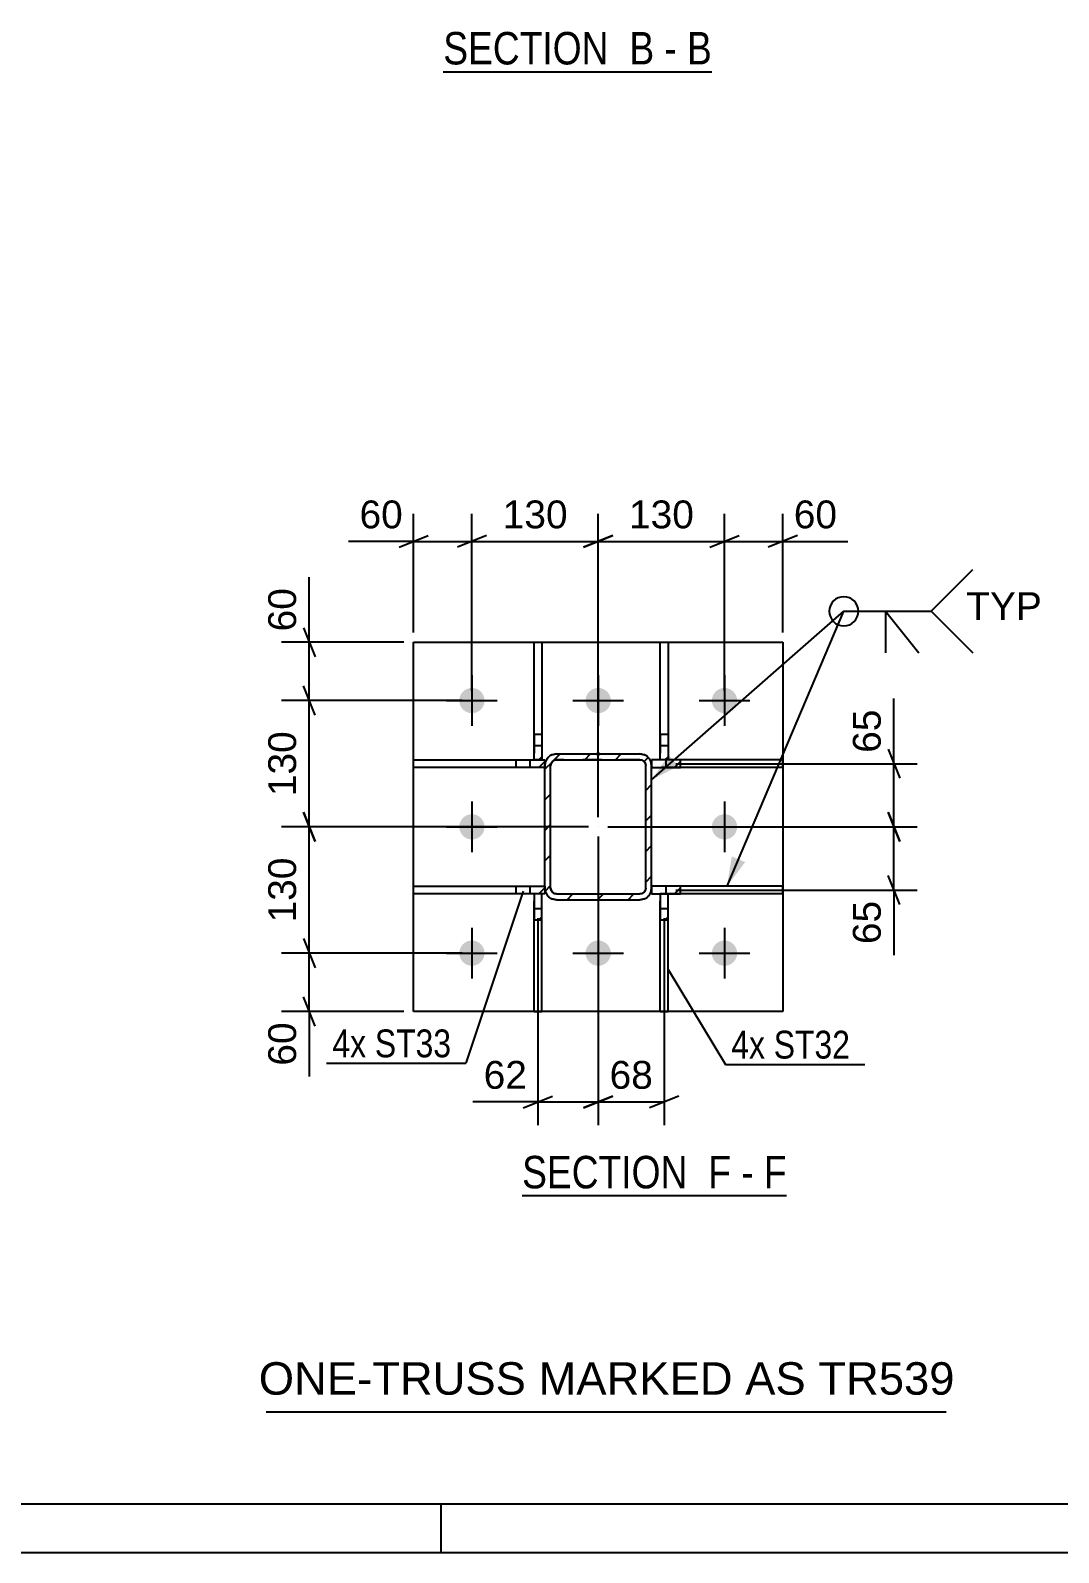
# Model space of a CAD drawing. Header units: millimetres. Extents: x -68 to 773, y -404 to 190.
# Drawn here: x 311.1 to 416.9, y -404.4 to -247.7 of the extents above; entities that cross this region are included whole.
import ezdxf

# ---------------------------------------------------------------- set-up
doc = ezdxf.new("R2010")
doc.units = ezdxf.units.MM
doc.linetypes.add('DXK_LINE_DOT2', pattern=[3.9198, 1.9599, -1.9599])
doc.linetypes.add('DXK_LINE_DOT3', pattern=[5.9187, 2.979, -0.9799, 0.9799, -0.9799])
doc.styles.add('Arial', font='ARIAL.TTF', dxfattribs={"height": 0.2})
doc.styles.add('Arial Narrow', font='ARIALN.TTF', dxfattribs={"height": 0.2})

# ---------------------------------------------------------------- blocks, each defined once
blk = doc.blocks.new('Unknown-318892922-1115')
at = {"color": 5, "linetype": 'Continuous'}
for p, q in [((-62.65, -399.36), (768.35, -399.36)), ((353.35, -404.36), (353.35, -399.36)), ((-67.65, -404.36), (773.35, -404.36))]:
    blk.add_line(p, q, dxfattribs=at)
blk = doc.blocks.new('Unknown-318892922-15 - 1231')
at = {"color": 6, "linetype": 'Continuous'}
blk.add_line((361.7, -367.62), (388.92, -367.62), dxfattribs=at)
at = {"color": 0, "linetype": 'Continuous'}
for points in [[(379.81, -366.87), (379.81, -363.37), (361.7, -363.37), (361.7, -366.87)], [(383.2, -366.87), (383.2, -363.37), (380.86, -363.37), (380.86, -366.87)], [(385.53, -366.87), (385.53, -363.37), (384.25, -363.37), (384.25, -366.87)], [(388.92, -366.87), (388.92, -363.37), (386.58, -363.37), (386.58, -366.87)]]:
    blk.add_wipeout(points, dxfattribs=at)
at = {"color": 7, "linetype": 'Continuous', "style": 'Arial Narrow'}
for s, p in [('SECTION ', (361.7, -366.87)), ('F', (380.86, -366.87)), ('F', (386.58, -366.87)), ('-', (384.25, -366.87))]:
    blk.add_text(s, height=3.34, dxfattribs=at).set_placement(p)
blk = doc.blocks.new('Unknown-318892922-17 - 2316')
at = {"color": 6, "linetype": 'Continuous'}
blk.add_line((353.58, -251.93), (381.23, -251.93), dxfattribs=at)
at = {"color": 0, "linetype": 'Continuous'}
for points in [[(371.69, -251.18), (371.69, -247.68), (353.58, -247.68), (353.58, -251.18)], [(375.29, -251.18), (375.29, -247.68), (372.74, -247.68), (372.74, -251.18)], [(377.62, -251.18), (377.62, -247.68), (376.34, -247.68), (376.34, -251.18)], [(381.23, -251.18), (381.23, -247.68), (378.67, -247.68), (378.67, -251.18)]]:
    blk.add_wipeout(points, dxfattribs=at)
at = {"color": 7, "linetype": 'Continuous', "style": 'Arial Narrow'}
for s, p in [('SECTION ', (353.58, -251.18)), ('B', (372.74, -251.18)), ('B', (378.67, -251.18)), ('-', (376.34, -251.18))]:
    blk.add_text(s, height=3.34, dxfattribs=at).set_placement(p)
blk = doc.blocks.new('Part-318892922-1308 - 1231')
at = {"color": 2, "linetype": 'Continuous'}
for p, q in [((350.53, -348.66), (350.53, -310.66)), ((350.53, -310.66), (388.53, -310.66)), ((388.53, -310.66), (388.53, -348.66)), ((388.53, -348.66), (350.53, -348.66))]:
    blk.add_line(p, q, dxfattribs=at)
blk = doc.blocks.new('Part-318892922-1418 - 1231')
at = {"linetype": 'Continuous'}
h = blk.add_hatch(dxfattribs=at)
h.set_pattern_fill('', scale=0.7, style=0, pattern_type=0)
h.set_pattern_definition([(45, (362.9162, -320.1145), (-1.5715, 1.5715), [])])
h.paths.add_polyline_path([(363.72, -320.11), (362.92, -320.11), (362.92, -322.77), (363.72, -322.77)])
at = {"color": 2, "linetype": 'Continuous'}
for p, q in [((362.92, -320.11), (362.92, -310.66)), ((362.92, -310.66), (363.72, -310.66)), ((363.72, -310.66), (363.72, -320.11)), ((362.92, -322.77), (362.92, -320.11)), ((362.92, -320.11), (363.72, -320.11)), ((363.72, -320.11), (363.72, -322.77)), ((363.72, -322.77), (362.92, -322.77))]:
    blk.add_line(p, q, dxfattribs=at)
at = {"color": 7, "linetype": 'DXK_LINE_DOT2'}
for p, q in [((362.92, -320.11), (362.92, -322.77)), ((363.72, -320.11), (363.72, -322.77)), ((362.92, -321.27), (363.72, -321.27)), ((363.72, -322.77), (362.92, -322.77))]:
    blk.add_line(p, q, dxfattribs=at)
blk = doc.blocks.new('Part-318892922-1265 - 1231')
at = {"linetype": 'Continuous'}
h = blk.add_hatch(dxfattribs=at)
h.set_pattern_fill('', scale=0.7, style=0, pattern_type=0)
h.set_pattern_definition([(45, (374.6797, -322.5154), (-1.57154, 1.57154), [])])
h.paths.add_polyline_path([(374.94, -322.9), (374.68, -322.52), (374.29, -322.26), (373.83, -322.16), (365.23, -322.16), (364.77, -322.26), (364.38, -322.52), (364.12, -322.9), (364.03, -323.36), (364.03, -335.96), (364.12, -336.42), (364.38, -336.81), (364.77, -337.07), (365.23, -337.16), (373.83, -337.16), (374.29, -337.07), (374.68, -336.81), (374.94, -336.42), (375.03, -335.96), (375.03, -323.36)])
h.paths.add_polyline_path([(374.43, -335.96), (374.39, -336.19), (374.26, -336.39), (374.06, -336.52), (373.83, -336.56), (365.23, -336.56), (365, -336.52), (364.81, -336.39), (364.68, -336.19), (364.63, -335.96), (364.63, -323.36), (364.68, -323.13), (364.81, -322.94), (365, -322.81), (365.23, -322.76), (373.83, -322.76), (374.06, -322.81), (374.26, -322.94), (374.39, -323.13), (374.43, -323.36)])
blk.add_hatch(color=246, dxfattribs=at).paths.add_polyline_path([(369.53, -322.26, -1), (369.53, -322.06, -1)])
at = {"color": 7, "linetype": 'DXK_LINE_DOT2'}
for p, q in [((364.77, -322.26), (365.23, -322.16)), ((365.23, -322.16), (373.83, -322.16)), ((373.83, -322.16), (374.29, -322.26)), ((364.03, -323.36), (364.12, -322.9)), ((364.03, -335.96), (364.03, -323.36)), ((364.68, -323.13), (364.63, -323.36)), ((364.63, -335.96), (364.63, -323.36)), ((364.81, -322.94), (364.68, -323.13)), ((365, -322.81), (364.81, -322.94)), ((365.23, -322.76), (365, -322.81)), ((373.83, -322.76), (365.23, -322.76)), ((374.06, -322.81), (373.83, -322.76)), ((374.26, -322.94), (374.06, -322.81)), ((374.39, -323.13), (374.26, -322.94)), ((374.43, -323.36), (374.39, -323.13)), ((374.43, -335.96), (374.43, -323.36)), ((374.94, -322.9), (375.03, -323.36)), ((375.03, -335.96), (375.03, -323.36)), ((364.12, -336.42), (364.03, -335.96)), ((364.63, -335.96), (364.68, -336.19)), ((364.68, -336.19), (364.81, -336.39)), ((364.81, -336.39), (365, -336.52)), ((365, -336.52), (365.23, -336.56)), ((365.23, -336.56), (373.83, -336.56)), ((373.83, -336.56), (374.06, -336.52)), ((374.06, -336.52), (374.26, -336.39)), ((374.26, -336.39), (374.39, -336.19)), ((374.39, -336.19), (374.43, -335.96)), ((375.03, -335.96), (374.94, -336.42)), ((365.23, -337.16), (364.77, -337.07)), ((365.23, -337.16), (373.83, -337.16)), ((374.29, -337.07), (373.83, -337.16))]:
    blk.add_line(p, q, dxfattribs=at)
at = {"color": 2, "linetype": 'Continuous'}
for p, q in [((365.23, -322.16), (364.77, -322.26)), ((365.23, -322.16), (373.83, -322.16)), ((374.29, -322.26), (373.83, -322.16)), ((364.12, -322.9), (364.03, -323.36)), ((364.03, -335.96), (364.03, -323.36)), ((364.63, -323.36), (364.68, -323.13)), ((364.63, -335.96), (364.63, -323.36)), ((364.68, -323.13), (364.81, -322.94)), ((364.81, -322.94), (365, -322.81)), ((365, -322.81), (365.23, -322.76)), ((365.23, -322.76), (373.83, -322.76)), ((373.83, -322.76), (374.06, -322.81)), ((374.06, -322.81), (374.26, -322.94)), ((374.26, -322.94), (374.39, -323.13)), ((374.39, -323.13), (374.43, -323.36)), ((374.43, -335.96), (374.43, -323.36)), ((375.03, -323.36), (374.94, -322.9)), ((375.03, -335.96), (375.03, -323.36)), ((364.03, -335.96), (364.12, -336.42)), ((364.68, -336.19), (364.63, -335.96)), ((364.81, -336.39), (364.68, -336.19)), ((365, -336.52), (364.81, -336.39)), ((365.23, -336.56), (365, -336.52)), ((365.23, -336.56), (373.83, -336.56)), ((374.06, -336.52), (373.83, -336.56)), ((374.26, -336.39), (374.06, -336.52)), ((374.39, -336.19), (374.26, -336.39)), ((374.43, -335.96), (374.39, -336.19)), ((374.94, -336.42), (375.03, -335.96)), ((364.77, -337.07), (365.23, -337.16)), ((365.23, -337.16), (373.83, -337.16)), ((373.83, -337.16), (374.29, -337.07))]:
    blk.add_line(p, q, dxfattribs=at)
at = {"color": 246, "linetype": 'DXK_LINE_DOT2'}
blk.add_line((369.53, -322.16), (369.53, -322.16), dxfattribs=at)
at = {"color": 7, "linetype": 'DXK_LINE_DOT3'}
blk.add_line((369.53, -329.66), (369.53, -329.66), dxfattribs=at)
at = {"color": 246, "linetype": 'Continuous'}
blk.add_circle((369.53, -322.16), 0.1, dxfattribs=at)
at = {"color": 7, "linetype": 'DXK_LINE_DOT2'}
for centre, start, end in [((365.23, -323.36), 112.5, 157.5), ((373.83, -323.36), 22.5, 67.5), ((365.23, -335.96), 202.5, 247.5), ((373.83, -335.96), 292.5, 337.5)]:
    blk.add_arc(centre, 1.2, start, end, dxfattribs=at)
at = {"color": 2, "linetype": 'Continuous'}
for centre, start, end in [((365.23, -323.36), 112.5, 157.5), ((373.83, -323.36), 22.5, 67.5), ((365.23, -335.96), 202.5, 247.5), ((373.83, -335.96), 292.5, 337.5)]:
    blk.add_arc(centre, 1.2, start, end, dxfattribs=at)
blk = doc.blocks.new('Bolt-318892922-1336 - 1231')
at = {"linetype": 'Continuous'}
for points in [[(357.83, -316.66, -1), (355.23, -316.66, -1)], [(370.83, -316.66, -1), (368.23, -316.66, -1)], [(383.83, -316.66, -1), (381.23, -316.66, -1)], [(357.83, -329.66, -1), (355.23, -329.66, -1)], [(383.83, -329.66, -1), (381.23, -329.66, -1)], [(357.83, -342.66, -1), (355.23, -342.66, -1)], [(370.83, -342.66, -1), (368.23, -342.66, -1)], [(383.83, -342.66, -1), (381.23, -342.66, -1)]]:
    blk.add_hatch(color=1, dxfattribs=at).paths.add_polyline_path(points)
at = {"color": 1, "linetype": 'Continuous'}
for p, q in [((356.53, -314.06), (356.53, -319.26)), ((369.53, -314.06), (369.53, -319.26)), ((382.53, -314.06), (382.53, -319.26)), ((353.93, -316.66), (359.13, -316.66)), ((366.93, -316.66), (372.13, -316.66)), ((379.93, -316.66), (385.13, -316.66)), ((356.53, -327.06), (356.53, -332.26)), ((382.53, -327.06), (382.53, -332.26)), ((353.93, -329.66), (359.13, -329.66)), ((379.93, -329.66), (385.13, -329.66)), ((356.53, -340.06), (356.53, -345.26)), ((369.53, -340.06), (369.53, -345.26)), ((382.53, -340.06), (382.53, -345.26)), ((353.93, -342.66), (359.13, -342.66)), ((366.93, -342.66), (372.13, -342.66)), ((379.93, -342.66), (385.13, -342.66))]:
    blk.add_line(p, q, dxfattribs=at)
blk = doc.blocks.new('Part-318892922-1413 - 1231')
at = {"linetype": 'Continuous'}
h = blk.add_hatch(dxfattribs=at)
h.set_pattern_fill('', scale=0.7, style=0, pattern_type=0)
h.set_pattern_definition([(45, (375.915, -336.5717), (-1.5715, 1.5715), [])])
h.paths.add_polyline_path([(376.72, -336.57), (375.92, -336.57), (375.92, -339.22), (376.72, -339.22)])
at = {"color": 7, "linetype": 'DXK_LINE_DOT2'}
for p, q in [((375.92, -339.22), (375.92, -336.57)), ((376.72, -336.57), (375.92, -336.57)), ((376.72, -339.22), (376.72, -336.57)), ((375.92, -338.07), (376.72, -338.07))]:
    blk.add_line(p, q, dxfattribs=at)
at = {"color": 2, "linetype": 'Continuous'}
for p, q in [((376.72, -336.57), (375.92, -336.57)), ((375.92, -336.57), (375.92, -339.22)), ((376.72, -339.22), (376.72, -336.57)), ((375.92, -348.66), (375.92, -339.22)), ((375.92, -339.22), (376.72, -339.22)), ((376.72, -348.66), (376.72, -339.22)), ((375.92, -348.66), (376.72, -348.66))]:
    blk.add_line(p, q, dxfattribs=at)
blk = doc.blocks.new('Part-318892922-1423 - 1231')
at = {"linetype": 'Continuous'}
h = blk.add_hatch(dxfattribs=at)
h.set_pattern_fill('', scale=0.7, style=0, pattern_type=0)
h.set_pattern_definition([(45, (375.9157, -320.1145), (-1.5715, 1.5715), [])])
h.paths.add_polyline_path([(376.72, -320.11), (375.92, -320.11), (375.92, -322.77), (376.72, -322.77)])
at = {"color": 2, "linetype": 'Continuous'}
for p, q in [((375.92, -320.11), (375.92, -310.66)), ((375.92, -310.66), (376.72, -310.66)), ((376.72, -310.66), (376.72, -320.11)), ((375.92, -322.77), (375.92, -320.11)), ((375.92, -320.11), (376.72, -320.11)), ((376.72, -320.11), (376.72, -322.77)), ((376.72, -322.77), (375.92, -322.77))]:
    blk.add_line(p, q, dxfattribs=at)
at = {"color": 7, "linetype": 'DXK_LINE_DOT2'}
for p, q in [((375.92, -320.11), (375.92, -322.77)), ((376.72, -320.11), (376.72, -322.77)), ((375.92, -321.27), (376.72, -321.27)), ((376.72, -322.77), (375.92, -322.77))]:
    blk.add_line(p, q, dxfattribs=at)
blk = doc.blocks.new('Part-318892922-1438 - 1231')
at = {"linetype": 'Continuous'}
h = blk.add_hatch(dxfattribs=at)
h.set_pattern_fill('', scale=0.7, style=0, pattern_type=0)
h.set_pattern_definition([(45, (361.07, -335.7612), (-1.5715, 1.5715), [])])
h.paths.add_polyline_path([(364.03, -335.76), (361.07, -335.76), (361.07, -336.56), (364.03, -336.56)])
at = {"color": 2, "linetype": 'Continuous'}
for p, q in [((350.53, -336.56), (350.53, -335.76)), ((350.53, -335.76), (361.07, -335.76)), ((361.07, -336.56), (350.53, -336.56)), ((361.07, -335.76), (364.03, -335.76)), ((361.07, -336.56), (361.07, -335.76)), ((364.03, -336.56), (361.07, -336.56)), ((364.03, -335.76), (364.03, -336.56))]:
    blk.add_line(p, q, dxfattribs=at)
at = {"color": 7, "linetype": 'DXK_LINE_DOT2'}
for p, q in [((361.07, -335.76), (364.03, -335.76)), ((364.03, -336.56), (361.07, -336.56)), ((362.53, -336.56), (362.53, -335.76)), ((364.03, -335.76), (364.03, -336.56))]:
    blk.add_line(p, q, dxfattribs=at)
blk = doc.blocks.new('Part-318892922-1443 - 1231')
at = {"linetype": 'Continuous'}
h = blk.add_hatch(dxfattribs=at)
h.set_pattern_fill('', scale=0.7, style=0, pattern_type=0)
h.set_pattern_definition([(45, (361.07, -322.7612), (-1.5715, 1.5715), [])])
h.paths.add_polyline_path([(364.03, -322.76), (361.07, -322.76), (361.07, -323.56), (364.03, -323.56)])
at = {"color": 2, "linetype": 'Continuous'}
for p, q in [((350.53, -323.56), (350.53, -322.76)), ((350.53, -322.76), (361.07, -322.76)), ((361.07, -323.56), (350.53, -323.56)), ((361.07, -322.76), (364.03, -322.76)), ((361.07, -323.56), (361.07, -322.76)), ((364.03, -323.56), (361.07, -323.56)), ((364.03, -322.76), (364.03, -323.56))]:
    blk.add_line(p, q, dxfattribs=at)
at = {"color": 7, "linetype": 'DXK_LINE_DOT2'}
for p, q in [((361.07, -322.76), (364.03, -322.76)), ((364.03, -323.56), (361.07, -323.56)), ((362.53, -323.56), (362.53, -322.76)), ((364.03, -322.76), (364.03, -323.56))]:
    blk.add_line(p, q, dxfattribs=at)
blk = doc.blocks.new('Part-318892922-1448 - 1231')
at = {"linetype": 'Continuous'}
h = blk.add_hatch(dxfattribs=at)
h.set_pattern_fill('', scale=0.7, style=0, pattern_type=0)
h.set_pattern_definition([(45, (375.032, -335.7613), (-1.5715, 1.5715), [])])
h.paths.add_polyline_path([(377.99, -335.76), (375.03, -335.76), (375.03, -336.56), (377.99, -336.56)])
at = {"color": 7, "linetype": 'DXK_LINE_DOT2'}
for p, q in [((375.03, -336.56), (375.03, -335.76)), ((377.99, -335.76), (375.03, -335.76)), ((377.99, -336.56), (375.03, -336.56)), ((376.53, -336.56), (376.53, -335.76))]:
    blk.add_line(p, q, dxfattribs=at)
at = {"color": 2, "linetype": 'Continuous'}
for p, q in [((377.99, -335.76), (375.03, -335.76)), ((375.03, -335.76), (375.03, -336.56)), ((375.03, -336.56), (377.99, -336.56)), ((388.53, -335.76), (377.99, -335.76)), ((377.99, -336.56), (377.99, -335.76)), ((388.53, -336.56), (377.99, -336.56)), ((388.53, -336.56), (388.53, -335.76))]:
    blk.add_line(p, q, dxfattribs=at)
blk = doc.blocks.new('Part-318892922-1470 - 1231')
at = {"linetype": 'Continuous'}
h = blk.add_hatch(dxfattribs=at)
h.set_pattern_fill('', scale=0.7, style=0, pattern_type=0)
h.set_pattern_definition([(45, (362.9156, -336.5717), (-1.5715, 1.5715), [])])
h.paths.add_polyline_path([(363.72, -336.57), (362.92, -336.57), (362.92, -339.22), (363.72, -339.22)])
at = {"color": 7, "linetype": 'DXK_LINE_DOT2'}
for p, q in [((362.92, -339.22), (362.92, -336.57)), ((363.72, -336.57), (362.92, -336.57)), ((363.72, -339.22), (363.72, -336.57)), ((362.92, -338.07), (363.72, -338.07))]:
    blk.add_line(p, q, dxfattribs=at)
at = {"color": 2, "linetype": 'Continuous'}
for p, q in [((363.72, -336.57), (362.92, -336.57)), ((362.92, -336.57), (362.92, -339.22)), ((363.72, -339.22), (363.72, -336.57)), ((362.92, -348.66), (362.92, -339.22)), ((362.92, -339.22), (363.72, -339.22)), ((363.72, -348.66), (363.72, -339.22)), ((362.92, -348.66), (363.72, -348.66))]:
    blk.add_line(p, q, dxfattribs=at)
blk = doc.blocks.new('Part-318892922-1499 - 1231')
at = {"linetype": 'Continuous'}
h = blk.add_hatch(dxfattribs=at)
h.set_pattern_fill('', scale=0.7, style=0, pattern_type=0)
h.set_pattern_definition([(45, (375.032, -322.7613), (-1.5715, 1.5715), [])])
h.paths.add_polyline_path([(377.99, -322.76), (375.03, -322.76), (375.03, -323.56), (377.99, -323.56)])
at = {"color": 7, "linetype": 'DXK_LINE_DOT2'}
for p, q in [((375.03, -323.56), (375.03, -322.76)), ((377.99, -322.76), (375.03, -322.76)), ((377.99, -323.56), (375.03, -323.56)), ((376.53, -323.56), (376.53, -322.76))]:
    blk.add_line(p, q, dxfattribs=at)
at = {"color": 2, "linetype": 'Continuous'}
for p, q in [((377.99, -322.76), (375.03, -322.76)), ((375.03, -322.76), (375.03, -323.56)), ((375.03, -323.56), (377.99, -323.56)), ((388.53, -322.76), (377.99, -322.76)), ((377.99, -323.56), (377.99, -322.76)), ((388.53, -323.56), (377.99, -323.56)), ((388.53, -323.56), (388.53, -322.76))]:
    blk.add_line(p, q, dxfattribs=at)
blk = doc.blocks.new('StraightDimension-318892922-1583 - 1231')
at = {"color": 7, "linetype": 'Continuous'}
for p, q in [((339.18, -341.16), (340.38, -344.16)), ((355.53, -342.66), (336.93, -342.66)), ((339.78, -348.66), (339.78, -342.66)), ((340.38, -350.16), (339.18, -347.16)), ((349.53, -348.66), (336.93, -348.66))]:
    blk.add_line(p, q, dxfattribs=at)
at = {"color": 0}
blk.add_wipeout([(339.03, -349.19), (334.83, -349.19), (334.83, -354.84), (339.03, -354.84)], dxfattribs=at)
at = {"color": 7, "linetype": 'Continuous'}
blk.add_line((339.78, -348.66), (339.78, -355.36), dxfattribs=at)
blk.add_line((339.78, -348.66), (339.78, -355.36), dxfattribs=at)
at = {"color": 3, "style": 'Arial'}
blk.add_text('60', height=2.865, rotation=90.0002, dxfattribs=at).set_placement((338.43, -354.24))
blk = doc.blocks.new('StraightDimension-318892922-1610 - 1231')
at = {"color": 7, "linetype": 'Continuous'}
for p, q in [((340.38, -318.16), (339.18, -315.16)), ((355.53, -316.66), (336.93, -316.66)), ((339.78, -329.66), (339.78, -316.66)), ((339.18, -328.16), (340.38, -331.16)), ((368.53, -329.66), (336.93, -329.66))]:
    blk.add_line(p, q, dxfattribs=at)
at = {"color": 0}
blk.add_wipeout([(339.03, -319.23), (334.83, -319.23), (334.83, -327.1), (339.03, -327.1)], dxfattribs=at)
at = {"color": 3, "style": 'Arial'}
blk.add_text('130', height=2.865, rotation=90.0002, dxfattribs=at).set_placement((338.43, -326.5))
blk = doc.blocks.new('StraightDimension-318892922-1570 - 1231')
at = {"color": 7, "linetype": 'Continuous'}
for p, q in [((399.36, -321.66), (400.56, -324.66)), ((377.53, -323.16), (402.36, -323.16)), ((399.96, -329.66), (399.96, -323.16)), ((400.56, -331.16), (399.36, -328.16)), ((370.53, -329.66), (402.36, -329.66))]:
    blk.add_line(p, q, dxfattribs=at)
at = {"color": 0}
blk.add_wipeout([(399.21, -316.99), (395.01, -316.99), (395.01, -322.64), (399.21, -322.64)], dxfattribs=at)
at = {"color": 7, "linetype": 'Continuous'}
blk.add_line((399.96, -323.16), (399.96, -316.46), dxfattribs=at)
blk.add_line((399.96, -323.16), (399.96, -316.46), dxfattribs=at)
at = {"color": 3, "style": 'Arial'}
blk.add_text('65', height=2.865, rotation=90.0002, dxfattribs=at).set_placement((398.61, -322.04))
blk = doc.blocks.new('StraightDimension-318892922-1626 - 1231')
at = {"color": 7, "linetype": 'Continuous'}
for p, q in [((339.18, -309.16), (340.38, -312.16)), ((349.53, -310.66), (336.93, -310.66)), ((339.78, -316.66), (339.78, -310.66)), ((340.38, -318.16), (339.18, -315.16)), ((355.53, -316.66), (336.93, -316.66))]:
    blk.add_line(p, q, dxfattribs=at)
at = {"color": 0}
blk.add_wipeout([(339.03, -304.49), (334.83, -304.49), (334.83, -310.14), (339.03, -310.14)], dxfattribs=at)
at = {"color": 7, "linetype": 'Continuous'}
blk.add_line((339.78, -310.66), (339.78, -303.97), dxfattribs=at)
blk.add_line((339.78, -310.66), (339.78, -303.97), dxfattribs=at)
at = {"color": 3, "style": 'Arial'}
blk.add_text('60', height=2.865, rotation=90.0002, dxfattribs=at).set_placement((338.43, -309.54))
blk = doc.blocks.new('StraightDimension-318892922-1637 - 1231')
at = {"color": 7, "linetype": 'Continuous'}
for p, q in [((382.53, -315.66), (382.53, -297.43)), ((388.53, -309.66), (388.53, -297.43)), ((381.03, -300.88), (384.03, -299.68)), ((382.53, -300.28), (388.53, -300.28)), ((390.03, -299.68), (387.03, -300.88))]:
    blk.add_line(p, q, dxfattribs=at)
at = {"color": 0}
blk.add_wipeout([(394.7, -299.53), (394.7, -295.33), (389.06, -295.33), (389.06, -299.53)], dxfattribs=at)
at = {"color": 7, "linetype": 'Continuous'}
blk.add_line((388.53, -300.28), (395.23, -300.28), dxfattribs=at)
blk.add_line((388.53, -300.28), (395.23, -300.28), dxfattribs=at)
at = {"color": 3, "style": 'Arial'}
blk.add_text('60', height=2.865, dxfattribs=at).set_placement((389.66, -298.93))
blk = doc.blocks.new('StraightDimension-318892922-1520 - 1231')
at = {"color": 7, "linetype": 'Continuous'}
for p, q in [((369.53, -330.66), (369.53, -360.37)), ((363.32, -339.07), (363.32, -360.37)), ((361.82, -358.57), (364.82, -357.37)), ((363.32, -357.97), (369.53, -357.97)), ((371.03, -357.37), (368.03, -358.57))]:
    blk.add_line(p, q, dxfattribs=at)
at = {"color": 0}
blk.add_wipeout([(362.79, -357.22), (362.79, -353.02), (357.14, -353.02), (357.14, -357.22)], dxfattribs=at)
at = {"color": 7, "linetype": 'Continuous'}
blk.add_line((363.32, -357.97), (356.62, -357.97), dxfattribs=at)
blk.add_line((363.32, -357.97), (356.62, -357.97), dxfattribs=at)
at = {"color": 3, "style": 'Arial'}
blk.add_text('62', height=2.865, dxfattribs=at).set_placement((357.74, -356.62))
blk = doc.blocks.new('StraightDimension-318892922-1543 - 1231')
at = {"color": 7, "linetype": 'Continuous'}
for p, q in [((369.53, -330.66), (369.53, -360.37)), ((376.32, -339.07), (376.32, -360.37)), ((368.03, -358.57), (371.03, -357.37)), ((369.53, -357.97), (376.32, -357.97)), ((377.82, -357.37), (374.82, -358.57))]:
    blk.add_line(p, q, dxfattribs=at)
at = {"color": 0}
blk.add_wipeout([(375.75, -357.22), (375.75, -353.02), (370.1, -353.02), (370.1, -357.22)], dxfattribs=at)
at = {"color": 3, "style": 'Arial'}
blk.add_text('68', height=2.865, dxfattribs=at).set_placement((370.7, -356.62))
blk = doc.blocks.new('StraightDimension-318892922-1556 - 1231')
at = {"color": 7, "linetype": 'Continuous'}
for p, q in [((399.36, -328.16), (400.56, -331.16)), ((370.53, -329.66), (402.36, -329.66)), ((399.96, -336.16), (399.96, -329.66)), ((400.56, -337.66), (399.36, -334.66)), ((377.53, -336.16), (402.36, -336.16))]:
    blk.add_line(p, q, dxfattribs=at)
at = {"color": 0}
blk.add_wipeout([(399.21, -336.69), (395.01, -336.69), (395.01, -342.33), (399.21, -342.33)], dxfattribs=at)
at = {"color": 7, "linetype": 'Continuous'}
blk.add_line((399.96, -336.16), (399.96, -342.86), dxfattribs=at)
blk.add_line((399.96, -336.16), (399.96, -342.86), dxfattribs=at)
at = {"color": 3, "style": 'Arial'}
blk.add_text('65', height=2.865, rotation=90.0002, dxfattribs=at).set_placement((398.61, -341.73))
blk = doc.blocks.new('StraightDimension-318892922-1594 - 1231')
at = {"color": 7, "linetype": 'Continuous'}
for p, q in [((340.38, -331.16), (339.18, -328.16)), ((368.53, -329.66), (336.93, -329.66)), ((339.78, -342.66), (339.78, -329.66)), ((339.18, -341.16), (340.38, -344.16)), ((355.53, -342.66), (336.93, -342.66))]:
    blk.add_line(p, q, dxfattribs=at)
at = {"color": 0}
blk.add_wipeout([(339.03, -332.23), (334.83, -332.23), (334.83, -340.1), (339.03, -340.1)], dxfattribs=at)
at = {"color": 3, "style": 'Arial'}
blk.add_text('130', height=2.865, rotation=90.0002, dxfattribs=at).set_placement((338.43, -339.5))
blk = doc.blocks.new('StraightDimension-318892922-1648 - 1231')
at = {"color": 7, "linetype": 'Continuous'}
for p, q in [((369.53, -328.66), (369.53, -297.43)), ((382.53, -315.66), (382.53, -297.43)), ((371.03, -299.68), (368.03, -300.88)), ((369.53, -300.28), (382.53, -300.28)), ((381.03, -300.88), (384.03, -299.68))]:
    blk.add_line(p, q, dxfattribs=at)
at = {"color": 0}
blk.add_wipeout([(379.97, -299.53), (379.97, -295.33), (372.1, -295.33), (372.1, -299.53)], dxfattribs=at)
at = {"color": 3, "style": 'Arial'}
blk.add_text('130', height=2.865, dxfattribs=at).set_placement((372.7, -298.93))
blk = doc.blocks.new('StraightDimension-318892922-1664 - 1231')
at = {"color": 7, "linetype": 'Continuous'}
for p, q in [((356.53, -315.66), (356.53, -297.43)), ((369.53, -328.66), (369.53, -297.43)), ((358.03, -299.68), (355.03, -300.88)), ((356.53, -300.28), (369.53, -300.28)), ((368.03, -300.88), (371.03, -299.68))]:
    blk.add_line(p, q, dxfattribs=at)
at = {"color": 0}
blk.add_wipeout([(366.97, -299.53), (366.97, -295.33), (359.1, -295.33), (359.1, -299.53)], dxfattribs=at)
at = {"color": 3, "style": 'Arial'}
blk.add_text('130', height=2.865, dxfattribs=at).set_placement((359.7, -298.93))
blk = doc.blocks.new('StraightDimension-318892922-1680 - 1231')
at = {"color": 7, "linetype": 'Continuous'}
for p, q in [((350.53, -309.66), (350.53, -297.43)), ((356.53, -315.66), (356.53, -297.43)), ((349.03, -300.88), (352.03, -299.68)), ((350.53, -300.28), (356.53, -300.28)), ((358.03, -299.68), (355.03, -300.88))]:
    blk.add_line(p, q, dxfattribs=at)
at = {"color": 0}
blk.add_wipeout([(350.01, -299.53), (350.01, -295.33), (344.36, -295.33), (344.36, -299.53)], dxfattribs=at)
at = {"color": 7, "linetype": 'Continuous'}
blk.add_line((350.53, -300.28), (343.83, -300.28), dxfattribs=at)
blk.add_line((350.53, -300.28), (343.83, -300.28), dxfattribs=at)
at = {"color": 3, "style": 'Arial'}
blk.add_text('60', height=2.865, dxfattribs=at).set_placement((344.96, -298.93))
blk = doc.blocks.new('Unknown-318892922-20075')
at = {"color": 7, "linetype": 'Continuous'}
blk.add_line((335.35, -389.86), (405.35, -389.86), dxfattribs=at)
at = {"color": 7, "style": 'Arial'}
blk.add_text('ONE-TRUSS MARKED AS TR539', height=3.3428, dxfattribs=at).set_placement((334.59, -388.11))
blk = doc.blocks.new('MarkSet-318892922-1780 - 1231')
at = {"color": 0}
for points in [[(386.7, -353.51), (386.7, -350.51), (383.23, -350.51), (383.23, -353.51)], [(395.46, -353.51), (395.46, -350.51), (387.6, -350.51), (387.6, -353.51)]]:
    blk.add_wipeout(points, dxfattribs=at)
for points in [[(386.7, -353.51), (386.7, -350.51), (383.23, -350.51), (383.23, -353.51)], [(395.46, -353.51), (395.46, -350.51), (387.6, -350.51), (387.6, -353.51)]]:
    blk.add_wipeout(points, dxfattribs=at)
at = {"color": 30, "linetype": 'Continuous'}
for p, q in [((376.72, -344.35), (382.63, -354.11)), ((382.63, -354.11), (396.96, -354.11))]:
    blk.add_line(p, q, dxfattribs=at)
at = {"color": 3, "style": 'Arial Narrow'}
for s, p in [('4x', (383.23, -353.51)), ('ST32', (387.6, -353.51))]:
    blk.add_text(s, height=2.863, dxfattribs=at).set_placement(p)
blk = doc.blocks.new('WeldMark-318892922-1690 - 1231')
at = {"linetype": 'Continuous'}
for points in [[(377.78, -323.4), (375.03, -324.82), (376.79, -322.28)], [(384.66, -333.29), (382.79, -335.76), (383.28, -332.71)]]:
    blk.add_hatch(color=30, dxfattribs=at).paths.add_polyline_path(points)
at = {"color": 30, "linetype": 'Continuous'}
for p, q in [((375.03, -324.82), (394.81, -307.47)), ((382.79, -335.76), (394.81, -307.47)), ((394.81, -307.47), (403.81, -307.47))]:
    blk.add_line(p, q, dxfattribs=at)
at = {"color": 3, "linetype": 'Continuous'}
for q in [(402.52, -311.75), (399.1, -311.75)]:
    blk.add_line((399.1, -307.47), q, dxfattribs=at)
for start, end in [(90, 270), (270, 90)]:
    blk.add_arc((394.81, -307.47), 1.5, start, end, dxfattribs=at)
at = {"color": 0, "linetype": 'Continuous'}
blk.add_wipeout([(415.19, -308.37), (415.19, -305.37), (407.41, -305.37), (407.41, -308.37)], dxfattribs=at)
blk.add_wipeout([(415.19, -308.37), (415.19, -305.37), (407.41, -305.37), (407.41, -308.37)], dxfattribs=at)
at = {"color": 3, "linetype": 'Continuous'}
for q in [(408.1, -303.18), (408.1, -311.75)]:
    blk.add_line((403.81, -307.47), q, dxfattribs=at)
at = {"color": 3, "linetype": 'Continuous', "style": 'Arial'}
blk.add_text('TYP', height=2.865, dxfattribs=at).set_placement((407.41, -308.37))
blk = doc.blocks.new('MarkSet-318892922-1750 - 1231')
at = {"color": 30, "linetype": 'Continuous'}
blk.add_line((361.81, -336.29), (355.9, -353.98), dxfattribs=at)
at = {"color": 0}
for points in [[(345.64, -353.38), (345.64, -350.38), (342.17, -350.38), (342.17, -353.38)], [(354.4, -353.38), (354.4, -350.38), (346.54, -350.38), (346.54, -353.38)]]:
    blk.add_wipeout(points, dxfattribs=at)
for points in [[(345.64, -353.38), (345.64, -350.38), (342.17, -350.38), (342.17, -353.38)], [(354.4, -353.38), (354.4, -350.38), (346.54, -350.38), (346.54, -353.38)]]:
    blk.add_wipeout(points, dxfattribs=at)
at = {"color": 30, "linetype": 'Continuous'}
blk.add_line((341.57, -353.98), (355.9, -353.98), dxfattribs=at)
at = {"color": 3, "style": 'Arial Narrow'}
for s, p in [('4x', (342.17, -353.38)), ('ST33', (346.54, -353.38))]:
    blk.add_text(s, height=2.863, dxfattribs=at).set_placement(p)

msp = doc.modelspace()

# ---------------------------------------------------------------- block references
for name in ['Unknown-318892922-1115', 'Part-318892922-1308 - 1231', 'Part-318892922-1418 - 1231', 'Part-318892922-1423 - 1231', 'Bolt-318892922-1336 - 1231', 'Part-318892922-1265 - 1231', 'Part-318892922-1443 - 1231', 'Part-318892922-1499 - 1231', 'Part-318892922-1438 - 1231', 'Part-318892922-1470 - 1231', 'Part-318892922-1448 - 1231', 'Part-318892922-1413 - 1231', 'Unknown-318892922-20075']:
    msp.add_blockref(name, (0, 0))

# ---------------------------------------------------------------- next in the draw order: block references
for name in ['Unknown-318892922-17 - 2316', 'StraightDimension-318892922-1637 - 1231', 'StraightDimension-318892922-1610 - 1231', 'StraightDimension-318892922-1570 - 1231', 'StraightDimension-318892922-1583 - 1231', 'Unknown-318892922-15 - 1231']:
    msp.add_blockref(name, (0, 0))

# ---------------------------------------------------------------- next in the draw order: block references
for name in ['StraightDimension-318892922-1626 - 1231', 'StraightDimension-318892922-1520 - 1231']:
    msp.add_blockref(name, (0, 0))

# ---------------------------------------------------------------- next in the draw order: block references
msp.add_blockref('StraightDimension-318892922-1543 - 1231', (0, 0))

# ---------------------------------------------------------------- next in the draw order: block references
for name in ['StraightDimension-318892922-1594 - 1231', 'StraightDimension-318892922-1556 - 1231', 'MarkSet-318892922-1780 - 1231']:
    msp.add_blockref(name, (0, 0))

# ---------------------------------------------------------------- next in the draw order: block references
for name in ['StraightDimension-318892922-1648 - 1231', 'MarkSet-318892922-1750 - 1231']:
    msp.add_blockref(name, (0, 0))

# ---------------------------------------------------------------- next in the draw order: block references
for name in ['StraightDimension-318892922-1664 - 1231', 'WeldMark-318892922-1690 - 1231']:
    msp.add_blockref(name, (0, 0))

# ---------------------------------------------------------------- next in the draw order: block references
msp.add_blockref('StraightDimension-318892922-1680 - 1231', (0, 0))

doc.saveas('drawing.dxf')
